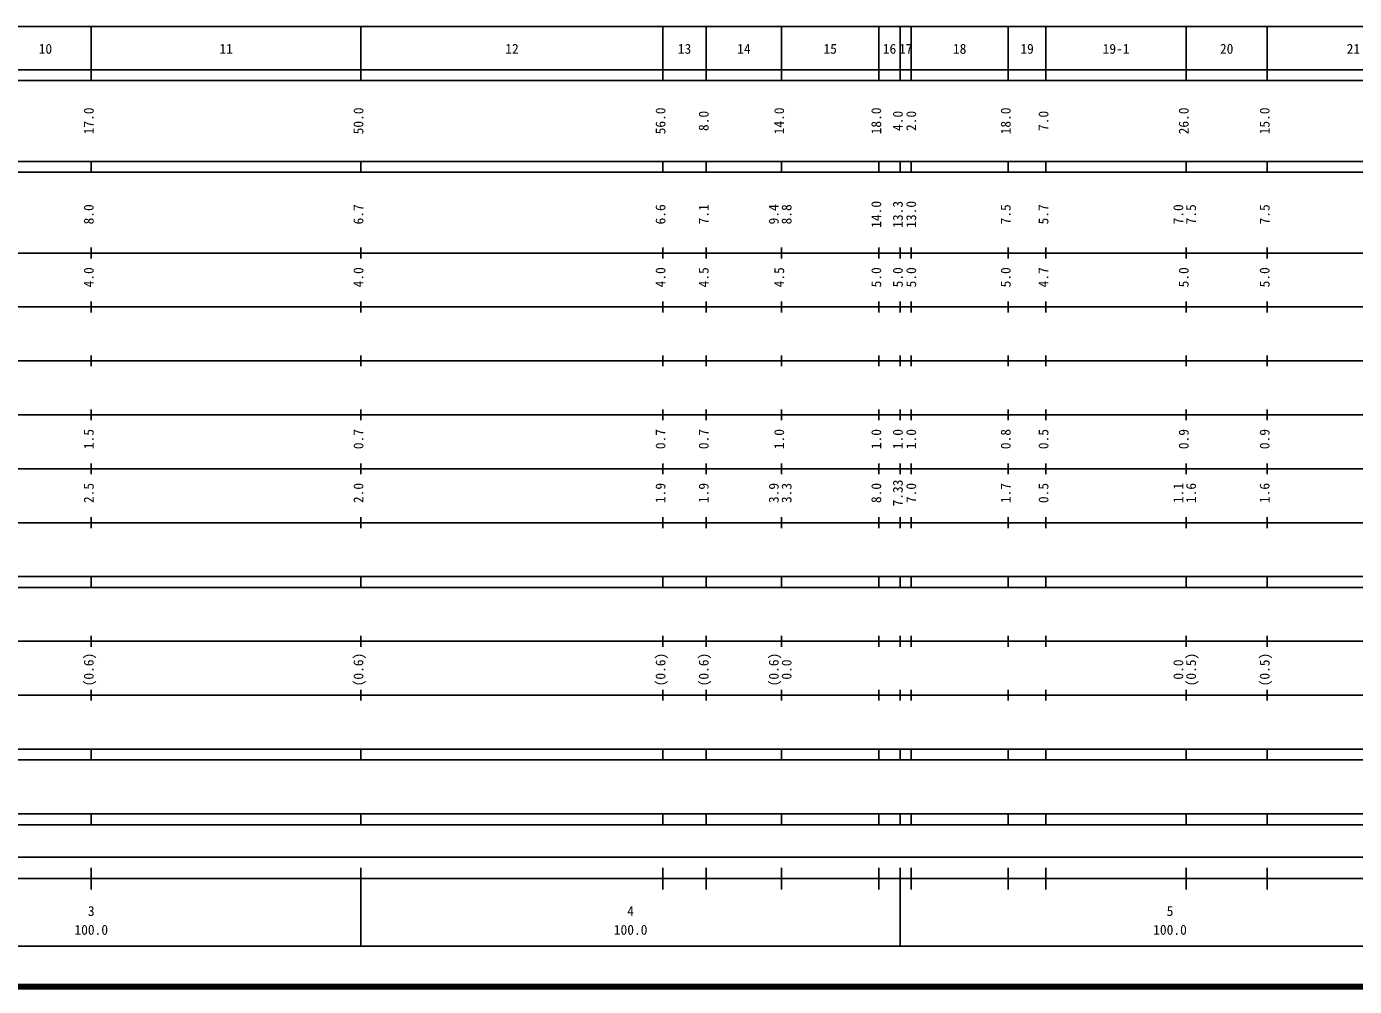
# Model space of a CAD drawing. Units: millimetres on the paper, enlarged 1000 times. Extents: x 40000 to 680000, y 20000 to 380000.
# Drawn here: x 306004 to 552194, y 20000 to 198000 of the extents above; entities that cross this region are included whole.
import ezdxf
from ezdxf.enums import TextEntityAlignment as Align

# ---------------------------------------------------------------- set-up
doc = ezdxf.new("R2010")
doc.units = ezdxf.units.MM
doc.header["$LTSCALE"] = 1000
doc.layers.add('M-TTL', color=2, linetype='Continuous', lineweight=140)
doc.layers.add('M-TTL-BAND', color=7, linetype='Continuous', lineweight=25)
doc.styles.add('ＭＳ ゴシック', font='')
doc.styles.get('ＭＳ ゴシック').set_extended_font_data('MS Gothic')

msp = doc.modelspace()

# ---------------------------------------------------------------- linework, layer by layer
at = {"layer": 'M-TTL'}
msp.add_line((40000, 20000), (680000, 20000), dxfattribs=at)
at = {"layer": 'M-TTL-BAND'}
for p, q in [((68000, 198000), (579000, 198000)), ((318000, 188000), (318000, 198000)), ((368000, 188000), (368000, 198000)), ((424000, 188000), (424000, 198000)), ((432000, 188000), (432000, 198000)), ((446000, 188000), (446000, 198000)), ((464000, 188000), (464000, 198000)), ((468000, 188000), (468000, 198000)), ((470000, 188000), (470000, 198000)), ((488000, 188000), (488000, 198000)), ((495000, 188000), (495000, 198000)), ((521000, 188000), (521000, 198000)), ((536000, 188000), (536000, 198000)), ((40000, 190000), (579000, 190000)), ((40000, 188000), (579000, 188000)), ((40000, 173000), (579000, 173000)), ((318000, 171000), (318000, 173000)), ((368000, 171000), (368000, 173000)), ((424000, 171000), (424000, 173000)), ((432000, 171000), (432000, 173000)), ((446000, 171000), (446000, 173000)), ((464000, 171000), (464000, 173000)), ((468000, 171000), (468000, 173000)), ((470000, 171000), (470000, 173000)), ((488000, 171000), (488000, 173000)), ((495000, 171000), (495000, 173000)), ((521000, 171000), (521000, 173000)), ((536000, 171000), (536000, 173000)), ((40000, 171000), (579000, 171000)), ((40000, 156000), (579000, 156000)), ((318000, 155000), (318000, 157000)), ((368000, 155000), (368000, 157000)), ((424000, 155000), (424000, 157000)), ((432000, 155000), (432000, 157000)), ((446000, 155000), (446000, 157000)), ((464000, 155000), (464000, 157000)), ((468000, 155000), (468000, 157000)), ((470000, 155000), (470000, 157000)), ((488000, 155000), (488000, 157000)), ((495000, 155000), (495000, 157000)), ((521000, 155000), (521000, 157000)), ((536000, 155000), (536000, 157000)), ((46000, 146000), (579000, 146000)), ((318000, 145000), (318000, 147000)), ((368000, 145000), (368000, 147000)), ((424000, 145000), (424000, 147000)), ((432000, 145000), (432000, 147000)), ((446000, 145000), (446000, 147000)), ((464000, 145000), (464000, 147000)), ((468000, 145000), (468000, 147000)), ((470000, 145000), (470000, 147000)), ((488000, 145000), (488000, 147000)), ((495000, 145000), (495000, 147000)), ((521000, 145000), (521000, 147000)), ((536000, 145000), (536000, 147000)), ((52000, 136000), (579000, 136000)), ((318000, 135000), (318000, 137000)), ((368000, 135000), (368000, 137000)), ((424000, 135000), (424000, 137000)), ((432000, 135000), (432000, 137000)), ((446000, 135000), (446000, 137000)), ((464000, 135000), (464000, 137000)), ((468000, 135000), (468000, 137000)), ((470000, 135000), (470000, 137000)), ((488000, 135000), (488000, 137000)), ((495000, 135000), (495000, 137000)), ((521000, 135000), (521000, 137000)), ((536000, 135000), (536000, 137000)), ((46000, 126000), (579000, 126000)), ((318000, 125000), (318000, 127000)), ((368000, 125000), (368000, 127000)), ((424000, 125000), (424000, 127000)), ((432000, 125000), (432000, 127000)), ((446000, 125000), (446000, 127000)), ((464000, 125000), (464000, 127000)), ((468000, 125000), (468000, 127000)), ((470000, 125000), (470000, 127000)), ((488000, 125000), (488000, 127000)), ((495000, 125000), (495000, 127000)), ((521000, 125000), (521000, 127000)), ((536000, 125000), (536000, 127000)), ((52000, 116000), (579000, 116000)), ((318000, 115000), (318000, 117000)), ((368000, 115000), (368000, 117000)), ((424000, 115000), (424000, 117000)), ((432000, 115000), (432000, 117000)), ((446000, 115000), (446000, 117000)), ((464000, 115000), (464000, 117000)), ((468000, 115000), (468000, 117000)), ((470000, 115000), (470000, 117000)), ((488000, 115000), (488000, 117000)), ((495000, 115000), (495000, 117000)), ((521000, 115000), (521000, 117000)), ((536000, 115000), (536000, 117000)), ((46000, 106000), (579000, 106000)), ((318000, 105000), (318000, 107000)), ((368000, 105000), (368000, 107000)), ((424000, 105000), (424000, 107000)), ((432000, 105000), (432000, 107000)), ((446000, 105000), (446000, 107000)), ((464000, 105000), (464000, 107000)), ((468000, 105000), (468000, 107000)), ((470000, 105000), (470000, 107000)), ((488000, 105000), (488000, 107000)), ((495000, 105000), (495000, 107000)), ((521000, 105000), (521000, 107000)), ((536000, 105000), (536000, 107000)), ((40000, 96000), (579000, 96000)), ((40000, 94000), (579000, 94000)), ((318000, 94000), (318000, 96000)), ((368000, 94000), (368000, 96000)), ((424000, 94000), (424000, 96000)), ((432000, 94000), (432000, 96000)), ((446000, 94000), (446000, 96000)), ((464000, 94000), (464000, 96000)), ((468000, 94000), (468000, 96000)), ((470000, 94000), (470000, 96000)), ((488000, 94000), (488000, 96000)), ((495000, 94000), (495000, 96000)), ((521000, 94000), (521000, 96000)), ((536000, 94000), (536000, 96000)), ((49000, 84000), (579000, 84000)), ((318000, 83000), (318000, 85000)), ((368000, 83000), (368000, 85000)), ((424000, 83000), (424000, 85000)), ((432000, 83000), (432000, 85000)), ((446000, 83000), (446000, 85000)), ((464000, 83000), (464000, 85000)), ((468000, 83000), (468000, 85000)), ((470000, 83000), (470000, 85000)), ((488000, 83000), (488000, 85000)), ((495000, 83000), (495000, 85000)), ((521000, 83000), (521000, 85000)), ((536000, 83000), (536000, 85000)), ((40000, 74000), (579000, 74000)), ((318000, 73000), (318000, 75000)), ((368000, 73000), (368000, 75000)), ((424000, 73000), (424000, 75000)), ((432000, 73000), (432000, 75000)), ((446000, 73000), (446000, 75000)), ((464000, 73000), (464000, 75000)), ((468000, 73000), (468000, 75000)), ((470000, 73000), (470000, 75000)), ((488000, 73000), (488000, 75000)), ((495000, 73000), (495000, 75000)), ((521000, 73000), (521000, 75000)), ((536000, 73000), (536000, 75000)), ((40000, 64000), (579000, 64000)), ((40000, 62000), (579000, 62000)), ((318000, 62000), (318000, 64000)), ((368000, 62000), (368000, 64000)), ((424000, 62000), (424000, 64000)), ((432000, 62000), (432000, 64000)), ((446000, 62000), (446000, 64000)), ((464000, 62000), (464000, 64000)), ((468000, 62000), (468000, 64000)), ((470000, 62000), (470000, 64000)), ((488000, 62000), (488000, 64000)), ((495000, 62000), (495000, 64000)), ((521000, 62000), (521000, 64000)), ((536000, 62000), (536000, 64000)), ((40000, 52000), (579000, 52000)), ((318000, 50000), (318000, 52000)), ((368000, 50000), (368000, 52000)), ((424000, 50000), (424000, 52000)), ((432000, 50000), (432000, 52000)), ((446000, 50000), (446000, 52000)), ((464000, 50000), (464000, 52000)), ((468000, 50000), (468000, 52000)), ((470000, 50000), (470000, 52000)), ((488000, 50000), (488000, 52000)), ((495000, 50000), (495000, 52000)), ((521000, 50000), (521000, 52000)), ((536000, 50000), (536000, 52000)), ((40000, 50000), (579000, 50000)), ((71000, 44000), (565000, 44000)), ((318000, 38000), (318000, 42000)), ((368000, 27500), (368000, 42000)), ((424000, 38000), (424000, 42000)), ((432000, 38000), (432000, 42000)), ((446000, 38000), (446000, 42000)), ((464000, 38000), (464000, 42000)), ((468000, 27500), (468000, 42000)), ((470000, 38000), (470000, 42000)), ((488000, 38000), (488000, 42000)), ((495000, 38000), (495000, 42000)), ((521000, 38000), (521000, 42000)), ((536000, 38000), (536000, 42000)), ((40000, 40000), (579000, 40000)), ((68000, 27500), (579000, 27500))]:
    msp.add_line(p, q, dxfattribs=at)

# ---------------------------------------------------------------- texts
at = {"layer": 'M-TTL-BAND', "style": 'ＭＳ ゴシック'}
for s, p in [('10', (309500, 192405)), ('11', (343000, 192405)), ('12', (396000, 192405)), ('13', (428000, 192405)), ('14', (439000, 192405)), ('15', (455000, 192405)), ('16', (466000, 192405)), ('17', (469000, 192405)), ('18', (479000, 192405)), ('19', (491500, 192405)), ('19-1', (508000, 192405)), ('20', (528500, 192405)), ('21', (552000, 192405)), ('3', (318000, 32523)), ('4', (418000, 32523)), ('5', (518000, 32523)), ('100.0', (318000, 29033)), ('100.0', (418000, 29033)), ('100.0', (518000, 29033))]:
    msp.add_text(s, height=1833, dxfattribs=at).set_placement(p, align=Align.BOTTOM_CENTER)
for s, p in [('17.0', (319000, 180500)), ('50.0', (369000, 180500)), ('56.0', (425000, 180500)), ('8.0', (433000, 180500)), ('14.0', (447000, 180500)), ('18.0', (465000, 180500)), ('4.0', (469000, 180500)), ('2.0', (471479, 180500)), ('18.0', (489000, 180500)), ('7.0', (496000, 180500)), ('26.0', (522000, 180500)), ('15.0', (537000, 180500)), ('9.4', (446000, 163174)), ('14.0', (465000, 163174)), ('13.3', (469000, 163174)), ('13.0', (471479, 163174)), ('8.0', (319000, 163174)), ('6.7', (369000, 163174)), ('6.6', (425000, 163174)), ('7.1', (433000, 163174)), ('8.8', (448370, 163174)), ('7.5', (489000, 163174)), ('5.7', (496000, 163174)), ('7.0', (521000, 163174)), ('7.5', (523370, 163174)), ('7.5', (537000, 163174)), ('4.0', (319000, 151500)), ('4.0', (369000, 151500)), ('4.0', (425000, 151500)), ('4.5', (433000, 151500)), ('4.5', (447000, 151500)), ('5.0', (465000, 151500)), ('5.0', (469000, 151500)), ('5.0', (471479, 151500)), ('5.0', (489000, 151500)), ('4.7', (496000, 151500)), ('5.0', (522000, 151500)), ('5.0', (537000, 151500)), ('1.5', (319000, 121500)), ('0.7', (369000, 121500)), ('0.7', (425000, 121500)), ('0.7', (433000, 121500)), ('1.0', (447000, 121500)), ('1.0', (465000, 121500)), ('1.0', (469000, 121500)), ('1.0', (471479, 121500)), ('0.8', (489000, 121500)), ('0.5', (496000, 121500)), ('0.9', (522000, 121500)), ('0.9', (537000, 121500)), ('7.33', (469000, 111500)), ('1.1', (521000, 111500)), ('2.5', (319000, 111500)), ('2.0', (369000, 111500)), ('1.9', (425000, 111500)), ('1.9', (433000, 111500)), ('3.9', (446000, 111500)), ('3.3', (448370, 111500)), ('8.0', (465000, 111500)), ('7.0', (471479, 111500)), ('1.7', (489000, 111500)), ('0.5', (496000, 111500)), ('1.6', (523370, 111500)), ('1.6', (537000, 111500)), ('(0.6)', (319000, 78764)), ('(0.6)', (369000, 78764)), ('(0.6)', (425000, 78764)), ('(0.6)', (433000, 78764)), ('(0.6)', (446000, 78764)), ('(0.5)', (523370, 78764)), ('(0.5)', (537000, 78764)), ('0.0', (448370, 78764)), ('0.0', (521000, 78764))]:
    msp.add_text(s, height=1833, rotation=90, dxfattribs=at).set_placement(p, align=Align.BOTTOM_CENTER)

doc.saveas('drawing.dxf')
